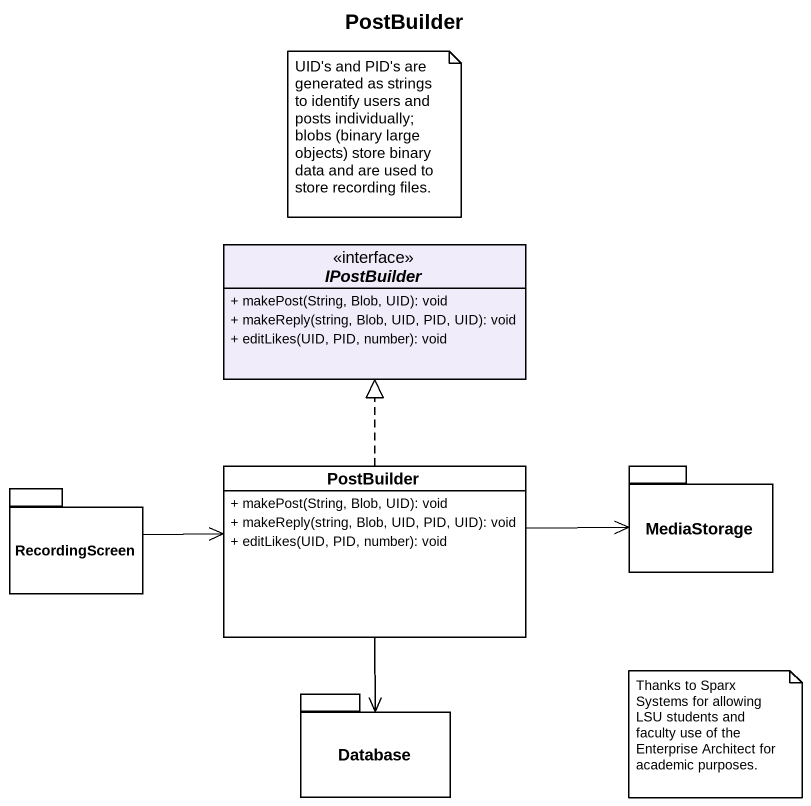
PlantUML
@startuml
title PostBuilder
hide circle
hide empty members
skinparam classAttributeIconSize 0
interface IPostBuilder #F1ECFA {
  + makePost(String, Blob, UID): void
  + makeReply(string, Blob, UID, PID, UID): void
  + editLikes(UID, PID, number): void
}
package RecordingScreen {
}
class PostBuilder {
  + makePost(String, Blob, UID): void
  + makeReply(string, Blob, UID, PID, UID): void
  + editLikes(UID, PID, number): void
}
package MediaStorage {
}
package "Database" as Database_ {
}
RecordingScreen -right-> PostBuilder
PostBuilder .up.|> IPostBuilder
PostBuilder -right-> MediaStorage
PostBuilder --> Database_
note as N1
  UID's and PID's are generated as strings to identify users and posts individually; blobs (binary large objects) store binary data and are used to store recording files.
end note
note as N2
  Thanks to Sparx Systems for allowing LSU students and faculty use of the Enterprise Architect for academic purposes.
end note
@enduml
